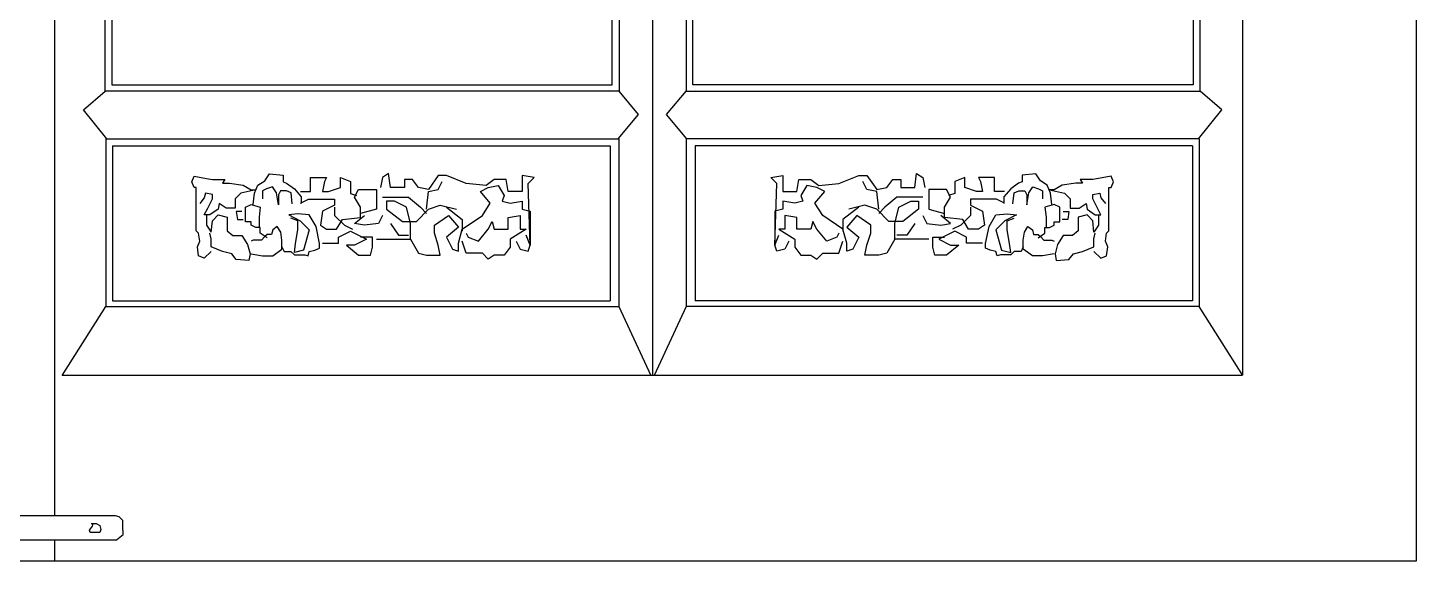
# Model space of a CAD drawing. Extents: x 1684 to 4686, y 4591 to 8092.
# Drawn here: x 3639 to 4686, y 4591 to 4993 of the extents above; entities that cross this region are included whole.
import ezdxf

# ---------------------------------------------------------------- set-up
doc = ezdxf.new("R2010")
doc.units = 0
doc.header["$MEASUREMENT"] = 0
for name, color, linetype in [('2', 2, 'CONTINUOUS'), ('3', 3, 'CONTINUOUS'), ('4', 4, 'CONTINUOUS'), ('7', 7, 'CONTINUOUS')]:
    doc.layers.add(name, color=color, linetype=linetype)

msp = doc.modelspace()

# ---------------------------------------------------------------- linework, layer by layer
at = {"layer": '2'}
msp.add_line((4685.7, 4591.2), (1684.2, 4591.2), dxfattribs=at)
at = {"layer": '3'}
for p, q in [((3697.1, 4945.3), (3697.1, 5570.5)), ((4084.7, 5570.5), (4084.7, 4945.3)), ((4135.1, 5570.5), (4135.1, 4945.3)), ((4522.7, 4945.3), (4522.7, 5570.5)), ((3680.7, 4931.3), (3697.1, 4945.3)), ((4084.7, 4945.3), (3697.1, 4945.3)), ((4077.5, 4946.8), (4077.5, 4946.8)), ((4099.3, 4927.9), (4084.7, 4945.3)), ((4120.4, 4927.9), (4135.1, 4945.3)), ((4135.1, 4945.3), (4522.7, 4945.3)), ((4142.3, 4946.8), (4142.3, 4946.8)), ((4539.1, 4931.3), (4522.7, 4945.3)), ((3698.3, 4909.5), (3680.7, 4931.3)), ((4084, 4909.5), (4099.3, 4927.9)), ((4135.7, 4909.5), (4120.4, 4927.9)), ((4521.5, 4909.5), (4539.1, 4931.3)), ((3697.7, 4909.5), (4084.4, 4909.5)), ((3697.7, 4909.5), (3697.7, 4783.1)), ((4084.4, 4909.5), (4084.4, 4783.1)), ((4522, 4909.5), (4135.3, 4909.5)), ((4135.3, 4909.5), (4135.3, 4783.1)), ((4522, 4909.5), (4522, 4783.1)), ((3664.7, 4731.1), (3697.7, 4783.1)), ((3697.7, 4783.1), (4084.4, 4783.1)), ((4084.4, 4783.1), (4108.6, 4731.1)), ((4135.3, 4783.1), (4111.1, 4731.1)), ((4522, 4783.1), (4135.3, 4783.1)), ((4555, 4731.1), (4522, 4783.1))]:
    msp.add_line(p, q, dxfattribs=at)
for points in [[(3777, 4824.6), (3771.8, 4819.5), (3767.5, 4821.2), (3766.7, 4828.1), (3768.4, 4832.4), (3767.5, 4838.4), (3765.8, 4840.1), (3765.8, 4872.8), (3764.1, 4872.8), (3762.4, 4877.1), (3764.1, 4881.4), (3773.6, 4879.6), (3777.9, 4878.8), (3787.3, 4878.8), (3785.6, 4876.2), (3790.8, 4876.2), (3801.1, 4874.5), (3807.1, 4871), (3810.6, 4871), (3799.4, 4868.5), (3795.1, 4864.2), (3795.1, 4857.3), (3788.2, 4857.3), (3783, 4860.7), (3782.2, 4856.4), (3776.1, 4852.1), (3771.8, 4852.1), (3774.4, 4857.3), (3777.9, 4864.2), (3777.9, 4867.6), (3772.7, 4868.5), (3771.8, 4865), (3768.4, 4860.7)], [(3808.8, 4859.9), (3809.7, 4868.5), (3812.3, 4874.5), (3817.4, 4877.9), (3820.9, 4883.1), (3831.2, 4882.2), (3831.2, 4877.1), (3833.8, 4876.2), (3839.8, 4871.9), (3845, 4865.9), (3845, 4860.7)], [(3844.4, 4869.9), (3852, 4869.9), (3852, 4880.4), (3864, 4880.4), (3862.5, 4877.4), (3861, 4869.9), (3865.5, 4869.9), (3874.5, 4872.9), (3874.5, 4880.4), (3882.1, 4877.4), (3882.1, 4872.9), (3882.1, 4868.4), (3886.6, 4866.9)], [(3927.3, 4833.8), (3933.3, 4823.3), (3939.3, 4821.8), (3949.8, 4821.8), (3948.3, 4829.3), (3945.3, 4838.3), (3945.3, 4844.3), (3955.9, 4851.8), (3963.4, 4842.8), (3954.4, 4835.3), (3958.9, 4826.3), (3963.4, 4824.8), (3963.4, 4830.8), (3966.4, 4841.3), (3981.5, 4851.8), (3987.5, 4860.9), (3980, 4869.9), (3986, 4872.9), (3993.5, 4874.4), (3998, 4866.9), (3996.5, 4862.4), (4002.5, 4860.9), (4011.6, 4862.4), (4011.6, 4856.4), (4017.6, 4854.9), (4017.6, 4841.3), (4017.6, 4829.3), (4016.1, 4875.9), (4020.6, 4880.4), (4011.6, 4881.9), (4011.6, 4869.9), (4001, 4869.9), (3999.5, 4878.9), (3990.5, 4878.9), (3984.5, 4874.4), (3969.4, 4875.9), (3954.4, 4881.9), (3948.3, 4881.9), (3940.8, 4871.4), (3933.3, 4872.9), (3928.8, 4878.9), (3922.7, 4878.9), (3922.7, 4872.9), (3912.2, 4872.9), (3910.7, 4883.4), (3906.2, 4880.4), (3904.7, 4872.9)], [(4292.5, 4833.8), (4286.5, 4823.3), (4280.4, 4821.8), (4269.9, 4821.8), (4271.4, 4829.3), (4274.4, 4838.3), (4274.4, 4844.3), (4263.9, 4851.8), (4256.3, 4842.8), (4265.4, 4835.3), (4260.9, 4826.3), (4256.3, 4824.8), (4256.3, 4830.8), (4253.3, 4841.3), (4238.3, 4851.8), (4232.2, 4860.9), (4239.8, 4869.9), (4233.7, 4872.9), (4226.2, 4874.4), (4221.7, 4866.9), (4223.2, 4862.4), (4217.2, 4860.9), (4208.1, 4862.4), (4208.1, 4856.4), (4202.1, 4854.9), (4202.1, 4841.3), (4202.1, 4829.3), (4203.6, 4875.9), (4199.1, 4880.4), (4208.1, 4881.9), (4208.1, 4869.9), (4218.7, 4869.9), (4220.2, 4878.9), (4229.2, 4878.9), (4235.3, 4874.4), (4250.3, 4875.9), (4265.4, 4881.9), (4271.4, 4881.9), (4278.9, 4871.4), (4286.5, 4872.9), (4291, 4878.9), (4297, 4878.9), (4297, 4872.9), (4307.5, 4872.9), (4309, 4883.4), (4313.6, 4880.4), (4315.1, 4872.9)], [(4375.3, 4869.9), (4367.8, 4869.9), (4367.8, 4880.4), (4355.7, 4880.4), (4357.2, 4877.4), (4358.7, 4869.9), (4354.2, 4869.9), (4345.2, 4872.9), (4345.2, 4880.4), (4337.7, 4877.4), (4337.7, 4872.9), (4337.7, 4868.4), (4333.1, 4866.9)], [(4410.9, 4859.9), (4410, 4868.5), (4407.4, 4874.5), (4402.3, 4877.9), (4398.8, 4883.1), (4388.5, 4882.2), (4388.5, 4877.1), (4385.9, 4876.2), (4379.9, 4871.9), (4374.7, 4865.9), (4374.7, 4860.7)], [(4442.7, 4824.6), (4447.9, 4819.5), (4452.2, 4821.2), (4453.1, 4828.1), (4451.3, 4832.4), (4452.2, 4838.4), (4453.9, 4840.1), (4453.9, 4872.8), (4455.6, 4872.8), (4457.4, 4877.1), (4455.6, 4881.4), (4446.2, 4879.6), (4441.9, 4878.8), (4432.4, 4878.8), (4434.1, 4876.2), (4429, 4876.2), (4418.6, 4874.5), (4412.6, 4871), (4409.2, 4871), (4420.4, 4868.5), (4424.7, 4864.2), (4424.7, 4857.3), (4431.5, 4857.3), (4436.7, 4860.7), (4437.6, 4856.4), (4443.6, 4852.1), (4447.9, 4852.1), (4445.3, 4857.3), (4441.9, 4864.2), (4441.9, 4867.6), (4447, 4868.5), (4447.9, 4865), (4451.3, 4860.7)], [(3838.1, 4860.6), (3837.4, 4868.8), (3833.7, 4870.2), (3829.2, 4870.2), (3827.7, 4867.3), (3827.7, 4859.8), (3826.2, 4868.8), (3823.2, 4873.2), (3818.8, 4871.7), (3815.8, 4870.2), (3815.8, 4864.3)], [(3844.4, 4860.9), (3850.5, 4863.9), (3864, 4863.9), (3870, 4863.9), (3870, 4859.4), (3861, 4854.9), (3859.5, 4844.3), (3864, 4841.3), (3871.5, 4841.3), (3876.1, 4848.8), (3889.6, 4850.3), (3889.6, 4857.9), (3885.1, 4865.4), (3888.1, 4871.4), (3901.7, 4871.4), (3901.7, 4856.4), (3889.6, 4853.3)], [(3939.3, 4856.4), (3940.8, 4869.9), (3948.3, 4871.4), (3951.3, 4877.4)], [(4280.4, 4856.4), (4278.9, 4869.9), (4271.4, 4871.4), (4268.4, 4877.4)], [(4375.3, 4860.9), (4369.3, 4863.9), (4355.7, 4863.9), (4349.7, 4863.9), (4349.7, 4859.4), (4358.7, 4854.9), (4360.2, 4844.3), (4355.7, 4841.3), (4348.2, 4841.3), (4343.7, 4848.8), (4330.1, 4850.3), (4330.1, 4857.9), (4334.6, 4865.4), (4331.6, 4871.4), (4318.1, 4871.4), (4318.1, 4856.4), (4330.1, 4853.3)], [(4381.6, 4860.6), (4382.4, 4868.8), (4386.1, 4870.2), (4390.5, 4870.2), (4392, 4867.3), (4392, 4859.8), (4393.5, 4868.8), (4396.5, 4873.2), (4400.9, 4871.7), (4403.9, 4870.2), (4403.9, 4864.3)], [(3819.2, 4834.9), (3814, 4838.4), (3814, 4842.7), (3810.6, 4842.7), (3807.1, 4844.4), (3807.1, 4847), (3802.8, 4847), (3802.8, 4852.1), (3802.8, 4858.1), (3807.1, 4859.9), (3814, 4858.1), (3813.1, 4850.4), (3813.1, 4842.7)], [(3906.2, 4865.4), (3925.7, 4865.4), (3934.8, 4857.9), (3939.3, 4853.3)], [(3927.3, 4833.8), (3927.3, 4845.8), (3924.2, 4857.9), (3915.2, 4862.4), (3909.2, 4862.4), (3909.2, 4856.4), (3921.2, 4847.3), (3931.8, 4847.3), (3940.8, 4856.4), (3949.8, 4859.4), (3961.9, 4856.4)], [(4292.5, 4833.8), (4292.5, 4845.8), (4295.5, 4857.9), (4304.5, 4862.4), (4310.5, 4862.4), (4310.5, 4856.4), (4298.5, 4847.3), (4288, 4847.3), (4278.9, 4856.4), (4269.9, 4859.4), (4257.8, 4856.4)], [(4313.6, 4865.4), (4294, 4865.4), (4284.9, 4857.9), (4280.4, 4853.3)], [(4400.6, 4834.9), (4405.7, 4838.4), (4405.7, 4842.7), (4409.2, 4842.7), (4412.6, 4844.4), (4412.6, 4847), (4416.9, 4847), (4416.9, 4852.1), (4416.9, 4858.1), (4412.6, 4859.9), (4405.7, 4858.1), (4406.6, 4850.4), (4406.6, 4842.7)], [(3773.6, 4852.1), (3773.6, 4844.4), (3777, 4839.2), (3777.9, 4847.8), (3782.2, 4852.1), (3789.1, 4850.4), (3789.1, 4843.5), (3789.1, 4840.1), (3793.4, 4836.7), (3796.8, 4836.7), (3800.2, 4836.7), (3804.5, 4829.8), (3806.3, 4822.9), (3805.4, 4817.7), (3795.9, 4818.6), (3792.5, 4822.9), (3785.6, 4824.6), (3777, 4828.1), (3777, 4834.1), (3776.1, 4838.4)], [(3800.2, 4854.7), (3795.9, 4854.7), (3796.8, 4848.7), (3801.1, 4848.7)], [(3830.4, 4828.1), (3832.1, 4824.6), (3837.2, 4824.6), (3839.8, 4822), (3847.6, 4822), (3850.1, 4821.2), (3851, 4824.6), (3855.3, 4825.5), (3858.8, 4827.2), (3858.8, 4830.6), (3856.2, 4843.5), (3851, 4852.1), (3842.4, 4853), (3835.5, 4852.1), (3844.1, 4847.8), (3851, 4841), (3846.7, 4825.5), (3839.8, 4823.8), (3840.7, 4830.6), (3842.4, 4841), (3842.4, 4847.8), (3837.2, 4849.6)], [(3870, 4857.9), (3870, 4851.8), (3877.6, 4844.3), (3883.6, 4841.3)], [(3906.2, 4851.8), (3903.2, 4845.8), (3892.6, 4844.3), (3885.1, 4845.8), (3892.6, 4851.8)], [(3954.4, 4857.9), (3966.4, 4848.8), (3966.4, 4839.8)], [(3969.4, 4838.3), (3970.9, 4835.3), (3978.5, 4832.3), (3986, 4841.3), (3989, 4847.3), (3990.5, 4841.3), (4001, 4841.3), (4001, 4850.3), (4010.1, 4851.8), (4010.1, 4841.3), (4014.6, 4841.3), (4002.5, 4833.8), (4002.5, 4827.8), (3998, 4821.8), (3990.5, 4821.8), (3986, 4818.8), (3981.5, 4823.3), (3969.4, 4823.3), (3966.4, 4832.3)], [(4250.3, 4838.3), (4248.8, 4835.3), (4241.3, 4832.3), (4233.7, 4841.3), (4230.7, 4847.3), (4229.2, 4841.3), (4218.7, 4841.3), (4218.7, 4850.3), (4209.7, 4851.8), (4209.7, 4841.3), (4205.1, 4841.3), (4217.2, 4833.8), (4217.2, 4827.8), (4221.7, 4821.8), (4229.2, 4821.8), (4233.7, 4818.8), (4238.3, 4823.3), (4250.3, 4823.3), (4253.3, 4832.3)], [(4265.4, 4857.9), (4253.3, 4848.8), (4253.3, 4839.8)], [(4313.6, 4851.8), (4316.6, 4845.8), (4327.1, 4844.3), (4334.6, 4845.8), (4327.1, 4851.8)], [(4349.7, 4857.9), (4349.7, 4851.8), (4342.2, 4844.3), (4336.1, 4841.3)], [(4389.4, 4828.1), (4387.7, 4824.6), (4382.5, 4824.6), (4379.9, 4822), (4372.2, 4822), (4369.6, 4821.2), (4368.7, 4824.6), (4364.4, 4825.5), (4361, 4827.2), (4361, 4830.6), (4363.6, 4843.5), (4368.7, 4852.1), (4377.3, 4853), (4384.2, 4852.1), (4375.6, 4847.8), (4368.7, 4841), (4373, 4825.5), (4379.9, 4823.8), (4379, 4830.6), (4377.3, 4841), (4377.3, 4847.8), (4382.5, 4849.6)], [(4446.2, 4852.1), (4446.2, 4844.4), (4442.7, 4839.2), (4441.9, 4847.8), (4437.6, 4852.1), (4430.7, 4850.4), (4430.7, 4843.5), (4430.7, 4840.1), (4426.4, 4836.7), (4422.9, 4836.7), (4419.5, 4836.7), (4415.2, 4829.8), (4413.5, 4822.9), (4414.3, 4817.7), (4423.8, 4818.6), (4427.2, 4822.9), (4434.1, 4824.6), (4442.7, 4828.1), (4442.7, 4834.1), (4443.6, 4838.4)], [(4419.5, 4854.7), (4423.8, 4854.7), (4422.9, 4848.7), (4418.6, 4848.7)], [(3807.1, 4822.9), (3815.7, 4821.2), (3823.5, 4821.2), (3830.4, 4826.3), (3830.4, 4833.2), (3829.5, 4839.2), (3826.9, 4843.5), (3823.5, 4841), (3822.6, 4837.5), (3819.2, 4837.5), (3817.4, 4835.8), (3814.9, 4833.2), (3808.8, 4833.2), (3807.1, 4832.4)], [(3861, 4830.8), (3873, 4830.8), (3873, 4835.3), (3882.1, 4839.8), (3894.1, 4833.8), (3885.1, 4829.3), (3879.1, 4829.3), (3888.1, 4821.8), (3897.1, 4821.8), (3898.6, 4827.8), (3898.6, 4835.3), (3889.6, 4835.3)], [(3912.2, 4845.8), (3918.2, 4836.8), (3925.7, 4836.8)], [(4307.5, 4845.8), (4301.5, 4836.8), (4294, 4836.8)], [(4358.7, 4830.8), (4346.7, 4830.8), (4346.7, 4835.3), (4337.7, 4839.8), (4325.6, 4833.8), (4334.6, 4829.3), (4340.7, 4829.3), (4331.6, 4821.8), (4322.6, 4821.8), (4321.1, 4827.8), (4321.1, 4835.3), (4330.1, 4835.3)], [(4412.6, 4822.9), (4404, 4821.2), (4396.3, 4821.2), (4389.4, 4826.3), (4389.4, 4833.2), (4390.2, 4839.2), (4392.8, 4843.5), (4396.3, 4841), (4397.1, 4837.5), (4400.6, 4837.5), (4402.3, 4835.8), (4404.9, 4833.2), (4410.9, 4833.2), (4412.6, 4832.4)], [(3901.7, 4833.8), (3927.3, 4833.8)], [(4007.1, 4832.3), (4010.1, 4826.3), (4016.1, 4824.8), (4017.6, 4829.3), (4014.6, 4836.8)], [(4212.7, 4832.3), (4209.7, 4826.3), (4203.6, 4824.8), (4202.1, 4829.3), (4205.1, 4836.8)], [(4318.1, 4833.8), (4292.5, 4833.8)], [(3579.8, 4607.3), (3705.7, 4607.3), (3710.7, 4611.3), (3710.3, 4617.7), (3710.3, 4621.8), (3707.6, 4624.5), (3704.8, 4625.4), (3580.2, 4625.4), (3574.3, 4619.1), (3574.8, 4613.6), (3575.7, 4610), (3578.9, 4608.2)], [(3686.6, 4619.5), (3690.3, 4619.5), (3693, 4618.2), (3693.9, 4615), (3693, 4612.7), (3685.7, 4612.7), (3685.3, 4614.5), (3687.5, 4617.7), (3688, 4619.5)]]:
    msp.add_lwpolyline(points, dxfattribs=at)
at = {"layer": '4'}
msp.add_line((4685.7, 8091.6), (4685.7, 4591.2), dxfattribs=at)
at = {"layer": '7', "color": 7}
for p, q in [((3659.2, 4625.4), (3659.2, 7366.6)), ((4109.9, 7314.1), (4109.9, 4731.1)), ((4554.4, 4731.1), (3664.7, 4731.1)), ((3659.2, 4591.2), (3659.2, 4607.3))]:
    msp.add_line(p, q, dxfattribs=at)
at = {"layer": '7'}
for p, q in [((3702.1, 5565.6), (3702.1, 4950.1)), ((4079.5, 4950.1), (4079.5, 5565.6)), ((4140.2, 4950.1), (4140.2, 5565.6)), ((4517.6, 5565.6), (4517.6, 4950.1)), ((3702.1, 4950.1), (4079.5, 4950.1)), ((4517.6, 4950.1), (4140.2, 4950.1)), ((3702.6, 4904.2), (4077.8, 4904.2)), ((3702.6, 4904.2), (3702.6, 4787.4)), ((4077.8, 4904.2), (4077.8, 4787.4)), ((4517.1, 4904.2), (4141.9, 4904.2)), ((4141.9, 4904.2), (4141.9, 4787.4)), ((4517.1, 4904.2), (4517.1, 4787.4)), ((3702.6, 4787.4), (4077.8, 4787.4)), ((4517.1, 4787.4), (4141.9, 4787.4))]:
    msp.add_line(p, q, dxfattribs=at)
at = {"layer": '7', "color": 7}
msp.add_lwpolyline([(4555, 4731.7), (4555, 7314.1), (3664.7, 7314.1)], dxfattribs=at)

doc.saveas('drawing.dxf')
